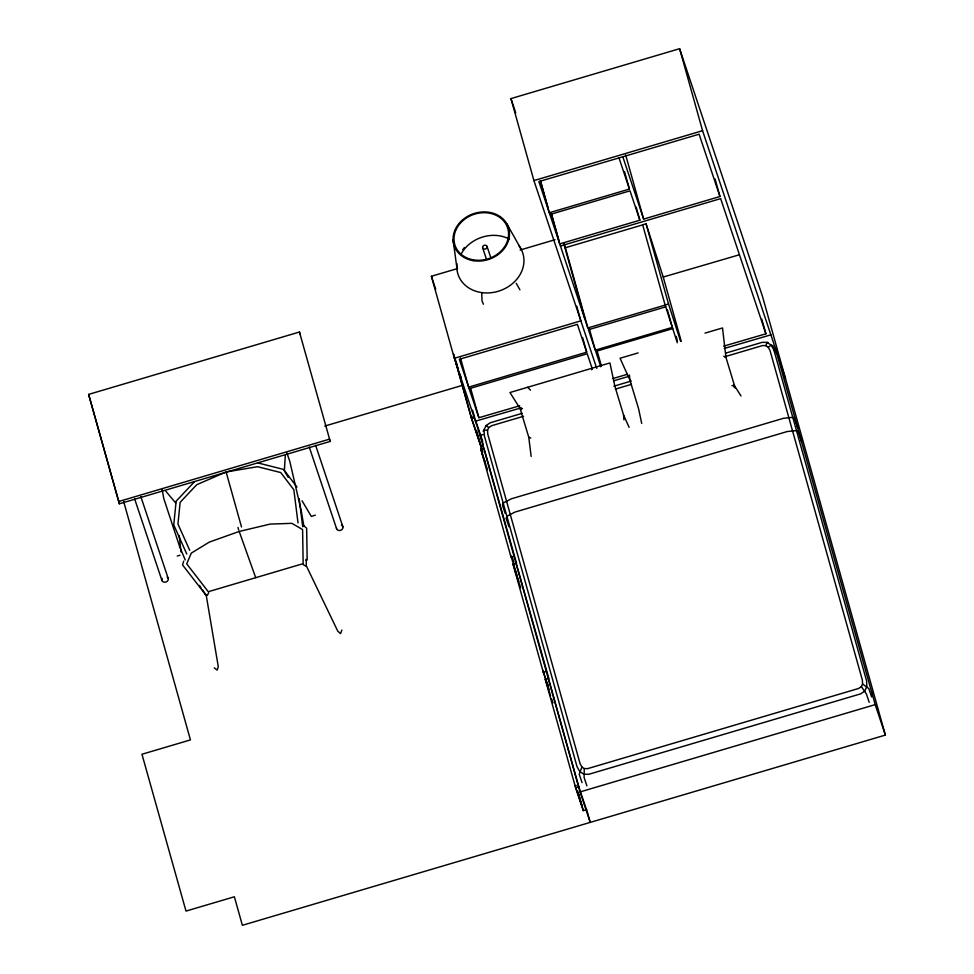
<?xml version="1.0" encoding="UTF-8"?>
<svg xmlns="http://www.w3.org/2000/svg" width="974" height="974" viewBox="0 0 974 974"><rect width="100%" height="100%" fill="white"/><g stroke="black" fill="none" stroke-linecap="round" stroke-linejoin="round"><path stroke-width="1.46" d="M285.272 455.917L284.371 470.819L288.219 477.333M523.586 416.263L491.529 425.735L488.741 427.61L487.56 430.216L487.755 434.075L580.078 763.653L581.904 767.025L584.254 768.583L584.108 777.483L586.908 785.86M481.765 293.259L481.984 300.759L483.408 304.229M183.696 561.146L182.552 564.944L204.65 593.47M591.62 369.743L592.18 368.196M724.656 356.776L762.532 345.563L765.868 345.624L767.074 342.41L767.926 342.446M341.874 630.105L340.523 633.648L337.783 631.176L306.323 565.857L306.213 559.368L306.226 560.318M584.254 768.583L587.578 768.656L858.593 688.472L861.381 686.597L862.562 684.004L862.367 680.144L770.044 350.567L768.206 347.194L765.868 345.624M208.704 592.655L207.389 595.333L204.82 594.262M581.904 767.025L579.25 774.257L582.05 782.621M483.189 431.348L486.172 425.516L490.239 422.777L522.234 413.317M531.147 456.429L528.748 437.168L520.092 408.532L520.968 407.436M194.301 481.899L176.136 501.184L173.749 524.937L186.801 554.06M733.605 386.861L734.591 385.911L725.922 357.275L722.525 327.946L705.006 333.12M485.636 425.955L486.172 425.516L488.741 427.61M768.206 347.194L771.262 345.198L772.784 345.673L775.109 352.649M298.02 522.953L293.844 489.788L280.743 472.56L257.562 466.704L226.102 471.964L196.736 484.699L180.141 502.328L177.95 524.061L189.711 550.298M239.19 531.451L209.349 542.092L191.306 553.098L186.716 563.885L208.278 591.717L303.158 563.654L302.597 529.6L291.908 523.342L270.188 524.085L239.19 531.451L255.712 577.679M315.345 515.173L311.303 516.415L302.062 500.782M596.745 368.355L533.922 180.592L510.948 98.593L679.609 48.7L762.532 296.559L885.378 735.078L242.38 925.3L234.381 896.774L185.997 911.092L141.96 754.253L190.441 739.911L123.637 501.415M533.922 180.592L702.571 130.699L785.507 378.557M624.517 171.558L629.423 189.053L549.312 212.758L540.327 180.665M549.908 214.536L630.02 190.831L639.845 220.209L559.733 243.914L551.162 213.282M483.408 445.106L454.359 358.286L431.385 276.275L457.561 268.544M520.079 250.038L554.973 239.726M622.8 156.777L643.644 219.089L719.956 196.517L715.062 179.009M560.44 246.02L720.663 198.623L765.905 333.814L723.621 346.172M563.995 243.561L565.383 247.737L642.657 224.884M299.444 332.024L330.21 441.417L119.388 503.789L88.622 394.397L299.444 332.024L300.199 334.277M454.359 358.286L580.845 320.86L576.754 306.213M719.956 196.517L699.113 134.205L538.89 181.602L587.858 327.958L665.132 305.093L665.717 306.859L588.442 329.711L595.284 350.153L672.316 327.374L672.73 328.628L595.711 351.419L600.836 366.76M324.756 426.076L463.027 385.168M582.622 337.613L586.701 352.198L468.64 387.128L460.471 357.957M469.164 388.687L587.225 353.769L592.375 369.17M118.633 501.537L329.456 439.164L330.21 441.417M638.128 352.917L620.061 358.262L629.959 380.201L638.615 408.837L641.708 423.459M455.686 361.573L471.258 417.152L472.317 416.835M457.305 365.554L453.531 354.293L471.501 418.467L474.667 417.529L472.621 410.237M613.864 386.203L631.322 381.041M725.849 353.075L762.216 342.324L767.074 342.41L771.262 345.198L773.94 350.116L866.58 680.838L866.86 686.475L864.754 691.114L860.687 693.853L588.71 774.306L583.852 774.22L579.664 771.432L576.985 766.514L484.346 435.792L484.066 430.155L487.56 430.216M615.373 389.101L631.408 384.365M483.08 434.562L480.17 435.415L580.041 791.935L590.232 822.397L586.543 809.248M482.118 446.129L481.059 446.445L471.258 417.152M514.199 556.166L511.033 557.104L480.779 449.075L483.944 448.137L516.585 563.301M549.032 689.385L543.297 672.255L513.03 564.226L516.196 563.289L548.849 678.452M543.297 672.255L546.463 671.317M545.294 679.389L548.459 678.452L578.812 786.834L586.458 809.674L583.292 810.611L575.646 787.771L545.294 679.389L550.59 695.789M546.804 684.479L547.851 684.162M576.218 785.409L575.159 785.726L581.782 805.522L577.74 791.058M575.646 787.771L578.812 786.834M580.041 791.935L875.188 704.628L885.378 735.078M681.216 341.217L663.233 277.042L646.066 223.801L642.657 224.799L665.132 305.093M663.233 277.042L739.059 254.871M680.607 341.436L668.541 304.022L665.12 305.02L677.283 342.738M586.701 352.198L577.387 324.366L459.326 359.284L478.879 417.724L519.739 405.781M612.756 378.582L627.232 374.345M475.409 421.206L520.53 408.021M613.681 380.785L628.242 376.536M724.303 348.448L770.872 334.837M177.244 556.02L179.959 555.253M203.116 590.828L202.568 590.025L206.257 595.455L218.261 666.533L217.226 670.124L214.243 667.86M629.107 427.33L623.555 414.973L614.898 386.349L609.919 362.949L509.962 392.522L520.092 408.532L522.514 408.642M731.961 385.546L734.591 385.911L740.995 395.955M258.183 463.003L283.544 469.419L296.96 487.049M528.748 437.168L530.781 438.008M723.767 356.265L725.922 357.275M303.279 564.677L305.97 566.174M862.562 684.004L868.832 688.581L871.633 696.958M303.693 525.656L306.652 528.237L307.175 560.087M527.713 387.262L530.513 390.184M165.848 491.249L175.673 502.974M733.69 384.791L735.09 388.042M520.092 408.532L521.041 409.725M861.381 686.597L866.397 693.975L869.198 702.339M516.244 283.3L519.933 289.826M199.451 585.423L201.009 587.724M506.772 223.728L520.737 248.48M185.218 559.94L179.642 546.621L163.79 498.591L162.183 489.752M286.867 452.873L289.789 461.323L301.209 510.656L303.888 526.337M797.925 428.39L794.662 418.613L792.775 417.359L783.595 418.272L511.265 498.834L503.181 503.034L502.401 505.08L505.202 513.444M801.639 441.636L798.376 431.859L796.489 430.618L787.296 431.519L514.978 512.081L506.894 516.281L506.115 518.326L508.915 526.691M619.001 157.898L629.423 189.053M510.948 98.593L515.733 112.911M487.061 246.483A2.313 1.948 -18.5 0 1 484.188 249.088A2.313 1.948 -18.5 0 1 483.287 245.85A2.313 1.948 -18.5 0 1 487.061 246.483L490.75 257.538M482.629 247.798L486.33 258.841M431.385 276.275L435.707 289.193M475.142 418.942L482.678 441.466M455.747 361.5L458.084 368.476M459.947 374.053L461.347 378.241M471.501 418.467L482.812 452.265M480.779 449.075L485.551 463.356M482.288 454.164L487.487 469.712M510.546 555.058L516.768 574.234M513.03 564.226L518.765 581.356M515.015 570.727L520.688 587.699M542.81 670.209L548.009 685.769M551.528 698.614L552.952 702.851M315.613 445.276L342.897 526.824M309.269 447.054L336.554 528.602M140.84 496.667L168.125 578.203M134.68 499.017L161.964 580.565M88.622 394.397L119.388 503.789M775.316 348.108L875.188 704.628M761.814 319.228L765.905 333.814M679.609 48.7L702.571 130.699M646.066 223.801L668.541 304.022M625.661 154.915L643.644 219.089M676.163 336.383L677.38 340.754M667.409 309.866L672.316 327.374M636.168 207.085L639.845 220.209M596.928 350.08L601.421 366.114M589.173 328.08L595.284 350.153M565.383 247.737L587.858 327.958M563.824 243.768L585.07 319.618M551.454 213.927L559.222 241.637M540.509 180.981L548.277 208.692M470.71 388.553L478.879 417.724M512.543 558.041L513.773 562.424M578.787 794.504L583.292 810.611M476.554 430.362L481.594 447.894M226.102 471.964L241.515 526.995M237.985 527.433L238.654 529.941M453.08 239.616L456.806 267.387M299.164 498.615L302.719 526.812M179.216 535.59L180.994 551.905M629.399 374.99L629.959 380.201M623.555 414.973L623.932 419.879M871.791 692.064L871.974 695.838M167.187 577.083A3.299 2.776 -18.5 0 1 167.662 580.821A3.299 2.776 -18.5 0 1 163.352 581.941A3.299 2.776 -18.5 0 1 162.134 578.398M341.484 525.181A3.299 2.776 -18.5 0 1 341.217 530.075A3.299 2.776 -18.5 0 1 336.48 527.871M519.069 245.947A34.09 28.684 -18.5 0 1 497.775 291.409A34.09 28.684 -18.5 0 1 456.976 263.723M462.76 249.612A34.09 28.684 -18.5 0 1 464.452 247.518M460.946 254.409A32.982 27.759 -18.5 0 1 509.414 239.129M473.181 260.655A28.636 24.094 -18.5 0 0 508.732 228.379A28.636 24.094 -18.5 0 0 461.932 220.453A28.636 24.094 -18.5 0 0 473.181 260.655M473.449 259.875A27.698 23.315 -18.5 0 0 507.844 228.634A27.698 23.315 -18.5 0 0 462.553 220.976A27.698 23.315 -18.5 0 0 473.449 259.875"/></g></svg>
